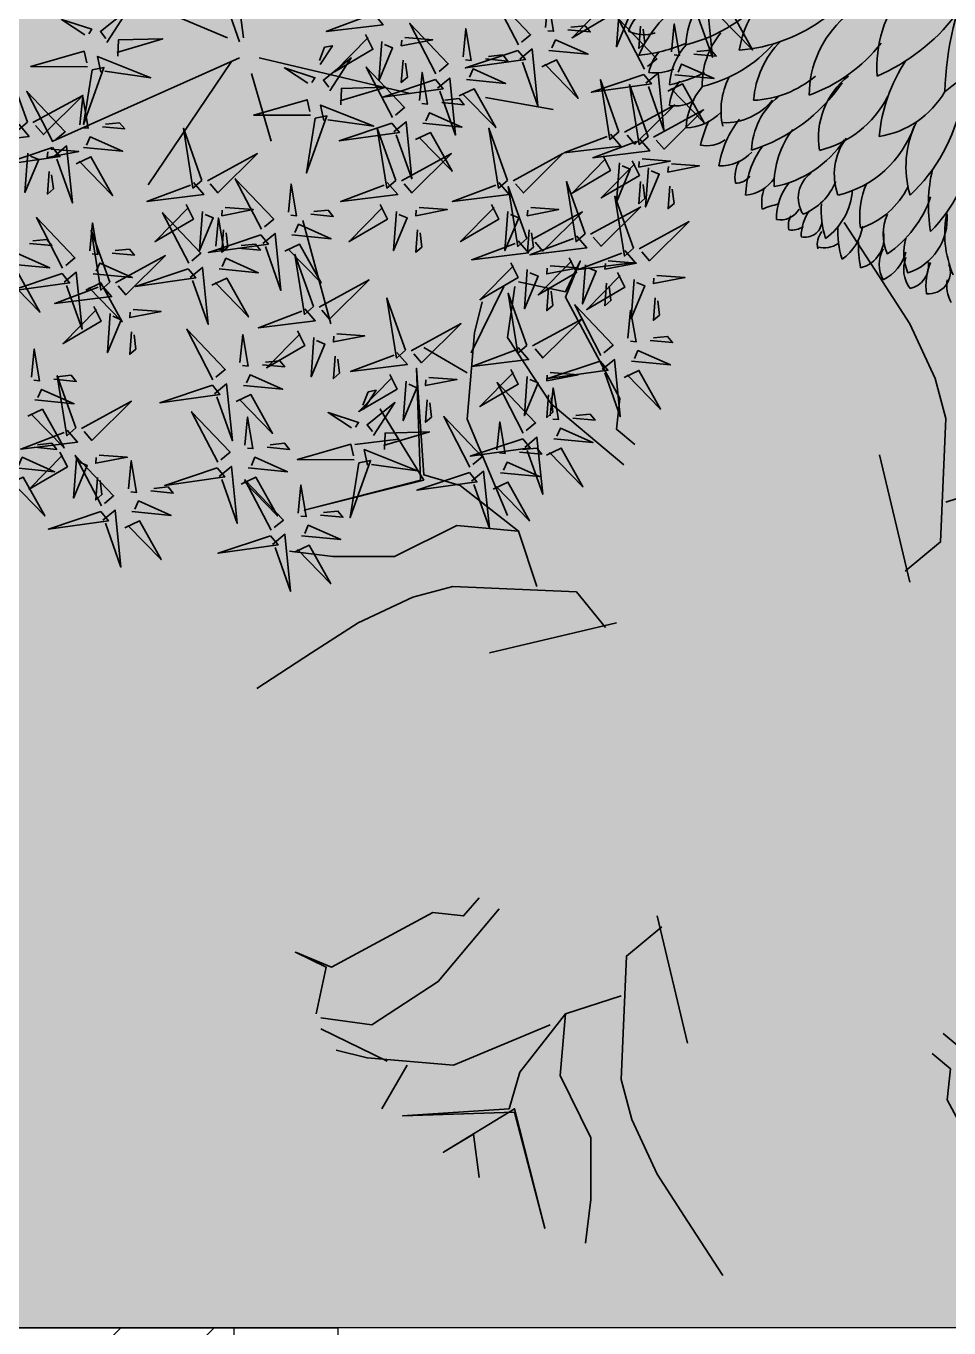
# Model space of a CAD drawing. Header units: millimetres. Extents: x 0 to 59560, y 0 to 21447.
# Drawn here: x 20269 to 20713, y 8582 to 9210 of the extents above; entities that cross this region are included whole.
import ezdxf

# ---------------------------------------------------------------- set-up
doc = ezdxf.new("R2010")
doc.units = ezdxf.units.MM
doc.header["$LTSCALE"] = 150
doc.linetypes.add('DASHED', pattern=[0.75, 0.5, -0.25])
for name, color, linetype in [('ad-Elevation 10', 8, 'Continuous'), ('ad-Wall', 240, 'Continuous'), ('ad-Wall hatch', 8, 'Continuous')]:
    doc.layers.add(name, color=color, linetype=linetype)
doc.layers.add('ad-Landscape', color=7, linetype='Continuous', lineweight=35, true_color=0x007f00)
doc.layers.add('ad-Landscape 2', color=7, linetype='Continuous', lineweight=35, true_color=0x264c00)
doc.layers.add('ad-Primary Roof', color=5, linetype='Continuous', true_color=0x0000ff)
doc.layers.add('ad-Secondary Roof', color=6, linetype='Continuous', true_color=0xff00ff)

# ---------------------------------------------------------------- blocks, each defined once
blk = doc.blocks.new('$ZCDB_AUDIT_GENERATED_84B5')
at = {"layer": 'ad-Landscape'}
blk.add_line((-124.2, -652.6), (-157.7, -842.3), dxfattribs=at)
for points in [[(-1212, 689.6), (-1192.2, 648), (-1301.2, 587.1), (-1204.9, 680.9)], [(-1166.4, 669.3), (-1176.9, 559.2), (-1136.4, 650.5), (-1159.3, 660.7)], [(-1121.7, 544.2), (-1162.9, 523.5), (-1225.9, 631.2), (-1130.2, 536.9)], [(-1059.9, 523.7), (-1093.8, 494.6), (-1113.3, 654.4), (-1067.1, 532.2)], [(-1020.9, 635), (-1001.1, 593.4), (-1110, 532.6), (-1013.8, 626.4)], [(-910.8, 624.4), (-832.2, 616.8), (-921, 601.5), (-919.5, 617.3)], [(-1108, 616), (-1114, 553.1), (-1096.8, 567.3), (-1100.9, 607.4)], [(-975.2, 614.7), (-985.8, 504.7), (-945.3, 596), (-968.1, 606.1)], [(-1288.8, 429.3), (-1338.2, 576.9), (-1314.7, 408), (-1288.8, 429.3)], [(-1053.8, 499.5), (-907.2, 551.9), (-1075.6, 524.9), (-1053.8, 499.5)], [(-916.9, 561.5), (-922.9, 498.6), (-905.6, 512.8), (-909.7, 552.9)], [(-1273.1, 427.7), (-1131.2, 501.3), (-1244.7, 393.3), (-1266, 419.1)], [(-1141, 498.1), (-1251.3, 506.4), (-1159.2, 467.8), (-1149.5, 490.8)], [(-1055, 483.7), (-978.6, 343.4), (-1088.9, 454.6), (-1063.5, 476.4)], [(-1193.1, 438.6), (-1256.1, 443.4), (-1241.5, 426.4), (-1201.6, 431.4)], [(-1130.1, 433.9), (-1136.1, 355.2), (-1153.1, 443.6), (-1137.4, 442.4)], [(-1313.2, 423.7), (-1284.7, 389.2), (-1445, 373), (-1321.8, 416.6)], [(-1334.9, 362.3), (-1315.1, 320.7), (-1424, 259.8), (-1327.8, 353.7)], [(-1289.2, 342), (-1299.8, 231.9), (-1259.3, 323.3), (-1282.1, 333.4)], [(-1224.9, 351.7), (-1146.2, 344), (-1235, 328.8), (-1233.5, 344.6)], [(-1230.9, 288.8), (-1236.9, 225.9), (-1219.6, 240.1), (-1223.8, 280.1)], [(-933.9, 115.6), (-983.2, 263.3), (-959.7, 94.3), (-933.9, 115.6)], [(-1166, 102), (-1215.3, 249.6), (-1191.8, 80.7), (-1166, 102)], [(-1150.2, 100.5), (-1008.3, 174), (-1121.8, 66), (-1143.1, 91.9)], [(-958.2, 110.1), (-929.8, 75.6), (-1090, 59.3), (-966.8, 103)], [(-1357.1, -48), (-1406.5, 99.6), (-1382.9, -69.3), (-1357.1, -48)], [(-1190.3, 96.4), (-1161.9, 61.9), (-1322.1, 45.7), (-1198.9, 89.3)], [(-979.9, 48.7), (-960.1, 7.1), (-1069.1, -53.8), (-972.8, 40.1)], [(-869.9, 38), (-791.3, 30.4), (-880, 15.2), (-878.5, 30.9)], [(-548.2, 43.3), (-554.2, -19.6), (-537, -5.4), (-541.1, 34.7)], [(-1341.4, -49.5), (-1199.5, 24), (-1312.9, -84), (-1334.3, -58.1)], [(-1212, 35.1), (-1192.2, -6.5), (-1301.2, -67.4), (-1204.9, 26.4)], [(-1166.4, 14.8), (-1176.9, -95.3), (-1136.4, -4), (-1159.3, 6.1)], [(-1102, 24.4), (-1023.4, 16.8), (-1112.1, 1.6), (-1110.6, 17.3)], [(-934.3, 28.4), (-944.8, -81.7), (-904.3, 9.6), (-927.2, 19.8)], [(-875.9, -24.9), (-881.9, -87.8), (-864.7, -73.6), (-868.8, -33.5)], [(-718.6, -144.5), (-752.5, -173.6), (-772, -13.7), (-725.8, -136)], [(-1381.4, -53.6), (-1353, -88.1), (-1513.2, -104.3), (-1390.1, -60.7)], [(-1108, -38.5), (-1114, -101.4), (-1096.8, -87.2), (-1100.9, -47.1)], [(-780.4, -124), (-821.5, -144.7), (-884.6, -37), (-788.8, -131.3)], [(-556.7, -87.7), (-536.9, -129.3), (-645.8, -190.1), (-549.6, -96.3)], [(-1403.2, -114.9), (-1383.3, -156.5), (-1492.3, -217.4), (-1396.1, -123.6)], [(-1357.5, -135.2), (-1368, -245.3), (-1327.6, -154), (-1350.4, -143.9)], [(-1293.1, -125.6), (-1214.5, -133.2), (-1303.2, -148.4), (-1301.7, -132.7)], [(-1143.7, -283.2), (-1143, -123.3), (-1099.9, -274), (-1132.7, -280.9)], [(-712.5, -168.7), (-565.9, -116.3), (-734.3, -143.3), (-712.5, -168.7)], [(-799.7, -170.1), (-910, -161.8), (-817.9, -200.4), (-808.2, -177.3)], [(-1299.1, -188.5), (-1305.1, -251.4), (-1287.9, -237.2), (-1292, -197.1)], [(-1053.9, -275.7), (-1010.7, -209.6), (-1038.4, -295.3), (-1051.6, -286.6)], [(-713.7, -184.4), (-637.3, -324.8), (-747.6, -213.6), (-722.2, -191.7)], [(-851.8, -229.5), (-914.8, -224.8), (-900.2, -241.7), (-860.3, -236.8)], [(-788.8, -234.2), (-794.8, -313), (-811.8, -224.6), (-796, -225.8)], [(-1152.3, -296.4), (-1306, -271.7), (-1145.4, -329.2), (-1152.3, -296.4)], [(-841.4, -403.5), (-875.3, -432.7), (-894.8, -272.8), (-848.7, -395.1)], [(-1158.7, -320.6), (-1114.9, -311.4), (-1174.8, -460.8), (-1156.4, -331.5)], [(-1075.2, -337.2), (-982.6, -397.6), (-1044.7, -319.4), (-1064.3, -334.9)], [(-903.2, -383.1), (-944.4, -403.7), (-1007.5, -296), (-911.7, -390.3)], [(-1000.9, -310.2), (-948, -344.7), (-952.6, -322.9), (-990, -307.9)], [(-1114.4, -368.3), (-1068.3, -370), (-1064.9, -494.8), (-1103.4, -366)], [(-835.4, -427.8), (-688.8, -375.4), (-857.2, -402.4), (-835.4, -427.8)], [(-922.6, -429.1), (-1032.9, -420.9), (-940.7, -459.5), (-931.1, -436.4)], [(-1179.6, -607.1), (-1229, -459.4), (-1205.5, -628.4), (-1179.6, -607.1)], [(-836.6, -443.5), (-760.1, -583.9), (-870.5, -472.6), (-845, -450.8)], [(-974.6, -488.6), (-1037.7, -483.9), (-1023.1, -500.8), (-983.1, -495.9)], [(-911.6, -493.3), (-917.6, -572.1), (-934.7, -483.7), (-918.9, -484.8)], [(-1163.9, -608.6), (-1022, -535), (-1135.5, -643.1), (-1156.8, -617.2)], [(-425.4, -669.4), (-466.6, -690.1), (-529.7, -582.4), (-433.9, -676.7)], [(-119.8, -578.6), (-100, -620.2), (-209, -681), (-112.7, -587.2)], [(-1204, -612.6), (-1175.5, -647.1), (-1335.8, -663.4), (-1212.6, -619.7)], [(-1084.1, -757), (-1133.4, -609.4), (-1109.9, -778.4), (-1084.1, -757)], [(-827.8, -744.4), (-861.7, -773.6), (-881.2, -613.7), (-835.1, -736)], [(-527.4, -744.4), (-561.3, -773.6), (-580.8, -613.7), (-534.7, -736)], [(-74.2, -598.9), (-84.7, -708.9), (-44.2, -617.6), (-67, -607.5)], [(8.2, -743.4), (-41.2, -595.8), (-17.7, -764.7), (8.2, -743.4)], [(-9.8, -589.2), (68.8, -596.8), (-19.9, -612), (-18.4, -596.3)], [(-889.6, -724), (-930.8, -744.6), (-993.8, -636.9), (-898.1, -731.2)], [(-589.2, -724), (-630.4, -744.6), (-693.5, -636.9), (-597.7, -731.2)], [(-15.8, -652.1), (-21.8, -715), (-4.6, -700.8), (-8.7, -660.7)], [(-1225.7, -674), (-1205.9, -715.6), (-1314.8, -776.5), (-1218.6, -682.6)], [(-1180, -694.3), (-1190.5, -804.4), (-1150.1, -713.1), (-1172.9, -702.9)], [(-1115.6, -684.7), (-1037, -692.3), (-1125.7, -707.5), (-1124.2, -691.8)], [(-1068.3, -758.6), (-926.4, -685), (-1039.9, -793.1), (-1061.2, -767.2)], [(-357.5, -714.1), (-210.9, -661.7), (-379.3, -688.7), (-357.5, -714.1)], [(23.9, -744.9), (165.8, -671.4), (52.3, -779.4), (31, -753.6)], [(-821.7, -768.6), (-675.1, -716.3), (-843.5, -743.3), (-821.7, -768.6)], [(-444.7, -715.5), (-555, -707.2), (-462.9, -745.8), (-453.2, -722.8)], [(-521.3, -768.6), (-374.8, -716.3), (-543.2, -743.3), (-521.3, -768.6)], [(-358.7, -729.9), (-282.3, -870.2), (-392.6, -759), (-367.2, -737.1)], [(-1108.4, -762.6), (-1079.9, -797.1), (-1240.2, -813.4), (-1117, -769.7)], [(-1121.6, -747.6), (-1127.7, -810.5), (-1110.4, -796.3), (-1114.5, -756.2)], [(-908.9, -770), (-1019.2, -761.8), (-927.1, -800.3), (-917.4, -777.3)], [(-608.6, -770), (-718.8, -761.8), (-626.7, -800.3), (-617.1, -777.3)], [(-16.2, -749), (12.3, -783.5), (-148, -799.7), (-24.8, -756.1)], [(-822.9, -784.4), (-746.5, -924.8), (-856.8, -813.5), (-831.4, -791.7)], [(-575.6, -887.6), (-616.8, -908.3), (-679.8, -800.6), (-584, -894.9)], [(-513.8, -908.1), (-547.7, -937.2), (-567.2, -777.3), (-521, -899.6)], [(-496.8, -774.9), (-559.8, -770.2), (-545.3, -787.1), (-505.3, -782.2)], [(-522.5, -784.4), (-446.1, -924.8), (-556.4, -813.5), (-531, -791.7)], [(-433.8, -779.7), (-439.8, -858.4), (-456.8, -770), (-441.1, -771.2)], [(-1130.1, -824), (-1110.3, -865.6), (-1219.3, -926.5), (-1123, -832.6)], [(-1020.1, -834.7), (-941.4, -842.3), (-1030.2, -857.5), (-1028.7, -841.8)], [(-961, -829.5), (-1024, -824.8), (-1009.5, -841.7), (-969.5, -836.8)], [(-898, -834.2), (-904, -913), (-921, -824.6), (-905.3, -825.7)], [(-865.6, -975.2), (-915, -827.6), (-891.5, -996.5), (-865.6, -975.2)], [(-660.6, -829.5), (-723.6, -824.8), (-709.1, -841.7), (-669.1, -836.8)], [(-597.6, -834.2), (-603.6, -913), (-620.7, -824.6), (-604.9, -825.7)], [(-37.9, -810.4), (-18.1, -852), (-127, -912.8), (-30.8, -819)], [(7.8, -830.7), (-2.8, -940.7), (37.7, -849.4), (14.9, -839.3)], [(72.2, -821), (150.8, -828.6), (62, -843.8), (63.5, -828.1)], [(-1084.5, -844.3), (-1095, -954.4), (-1054.5, -863.1), (-1077.3, -852.9)], [(-227.1, -1003.5), (-261, -1032.7), (-280.5, -872.8), (-234.3, -995)], [(-1026.1, -897.6), (-1032.1, -960.5), (-1014.9, -946.3), (-1019, -906.2)], [(-849.9, -976.7), (-708, -903.2), (-821.4, -1011.2), (-842.8, -985.4)], [(-554.7, -1044.4), (-588.6, -1073.6), (-608.1, -913.7), (-562, -1036)], [(-507.7, -932.3), (-361.1, -879.9), (-529.5, -906.9), (-507.7, -932.3)], [(-288.9, -983), (-330, -1003.7), (-393.1, -896), (-297.3, -990.3)], [(148, -983), (106.8, -1003.7), (43.8, -896), (139.5, -990.3)], [(66.1, -883.9), (60.1, -946.8), (77.4, -932.6), (73.3, -892.5)], [(-616.5, -1023.9), (-657.7, -1044.6), (-720.8, -936.9), (-625, -1031.2)], [(-594.9, -933.7), (-705.2, -925.4), (-613.1, -964), (-603.4, -940.9)], [(-508.9, -948), (-432.5, -1088.4), (-542.8, -977.2), (-517.4, -955.3)], [(-60.1, -1097.9), (-109.5, -950.3), (-85.9, -1119.2), (-60.1, -1097.9)], [(-889.9, -980.8), (-861.5, -1015.3), (-1021.7, -1031.5), (-898.6, -987.9)], [(-647, -993.1), (-710, -988.4), (-695.4, -1005.3), (-655.5, -1000.4)], [(-584, -997.8), (-590, -1076.6), (-607, -988.2), (-591.3, -989.4)], [(-302.5, -1064.9), (-343.7, -1085.5), (-406.8, -977.8), (-311, -1072.1)], [(-240.7, -1085.3), (-274.6, -1114.5), (-294.1, -954.6), (-248, -1076.9)], [(-221, -1027.7), (-74.4, -975.4), (-242.8, -1002.3), (-221, -1027.7)], [(-548.6, -1068.6), (-402.1, -1016.3), (-570.5, -1043.2), (-548.6, -1068.6)], [(-308.2, -1029.1), (-418.5, -1020.8), (-326.4, -1059.4), (-316.7, -1036.4)], [(128.7, -1029.1), (18.4, -1020.8), (110.5, -1059.4), (120.2, -1036.4)], [(-911.7, -1042.2), (-891.9, -1083.8), (-1000.8, -1144.6), (-904.6, -1050.8)], [(-801.6, -1052.8), (-723, -1060.4), (-811.7, -1075.7), (-810.2, -1059.9)], [(-635.9, -1070), (-746.1, -1061.7), (-654, -1100.3), (-644.4, -1077.3)], [(-234.6, -1109.5), (-88.1, -1057.2), (-256.5, -1084.1), (-234.6, -1109.5)], [(-222.2, -1043.5), (-145.8, -1183.9), (-256.1, -1072.6), (-230.7, -1050.8)], [(-44.4, -1099.5), (97.5, -1025.9), (-15.9, -1134), (-37.3, -1108.1)], [(-866, -1062.5), (-876.5, -1172.5), (-836.1, -1081.2), (-858.9, -1071.1)], [(-549.8, -1084.4), (-473.4, -1224.8), (-583.8, -1113.5), (-558.3, -1091.7)], [(-360.3, -1088.6), (-423.3, -1083.8), (-408.7, -1100.8), (-368.8, -1095.8)], [(-297.3, -1093.3), (-303.3, -1172), (-320.3, -1083.6), (-304.5, -1084.8)], [(76.6, -1088.6), (13.6, -1083.8), (28.1, -1100.8), (68.1, -1095.8)], [(-807.6, -1115.7), (-813.6, -1178.6), (-796.4, -1164.4), (-800.5, -1124.4)], [(-687.9, -1129.5), (-751, -1124.7), (-736.4, -1141.7), (-696.4, -1136.8)], [(-624.9, -1134.2), (-630.9, -1213), (-648, -1124.6), (-632.2, -1125.7)], [(-321.9, -1110.9), (-432.1, -1102.7), (-340, -1141.2), (-330.3, -1118.2)], [(-235.8, -1125.3), (-159.4, -1265.7), (-269.7, -1154.4), (-244.3, -1132.6)], [(-84.4, -1103.5), (-56, -1138), (-216.2, -1154.2), (-93.1, -1110.6)], [(-373.9, -1170.4), (-436.9, -1165.7), (-422.4, -1182.6), (-382.4, -1177.7)], [(-310.9, -1175.1), (-316.9, -1253.9), (-334, -1165.5), (-318.2, -1166.6)], [(-106.2, -1164.9), (-86.3, -1206.5), (-195.3, -1267.4), (-99.1, -1173.5)], [(-60.5, -1185.2), (-71, -1295.3), (-30.6, -1204), (-53.4, -1193.8)], [(3.9, -1175.6), (82.5, -1183.2), (-6.2, -1198.4), (-4.7, -1182.7)], [(120.3, -1239.9), (148.8, -1274.4), (-11.4, -1290.6), (111.7, -1247)], [(-2.1, -1238.5), (-8.1, -1301.4), (9.1, -1287.1), (5, -1247.1)], [(98.6, -1301.3), (118.4, -1342.9), (9.5, -1403.7), (105.7, -1309.9)]]:
    blk.add_lwpolyline(points, dxfattribs=at)
at = {"layer": 'ad-Landscape 2'}
for p, q in [((43.5, 73), (278.2, 631.2)), ((-12.4, 39.5), (-247.1, 564.2)), ((-23.6, 61.9), (-370, 296.3)), ((32.3, 39.5), (390, 162.3)), ((43.5, 28.4), (300.5, 61.9)), ((-57.1, 6), (-247.1, -49.8)), ((-12.4, -16.3), (-113, -440.5)), ((-470.6, -139.1), (-761.2, -217.2))]:
    blk.add_line(p, q, dxfattribs=at)
for points in [[(-199.8, 660.1), (-233.7, 630.9), (-253.2, 790.8), (-207, 668.5)], [(-638.6, 703.2), (-618.8, 661.6), (-727.8, 600.7), (-631.5, 694.6)], [(-264.9, 565.6), (-314.3, 713.2), (-290.7, 544.3), (-264.9, 565.6)], [(-619.9, 538.4), (-669.2, 686), (-645.7, 517), (-619.9, 538.4)], [(-593, 682.9), (-603.5, 572.8), (-563, 664.1), (-585.9, 674.3)], [(-193.7, 635.8), (-47.1, 688.2), (-215.5, 661.2), (-193.7, 635.8)], [(-534.6, 629.7), (-540.6, 566.8), (-523.4, 581), (-527.5, 621)], [(-280.9, 634.5), (-391.2, 642.7), (-299.1, 604.1), (-289.4, 627.2)], [(-249.2, 564.1), (-107.3, 637.7), (-220.7, 529.6), (-242.1, 555.5)], [(-37.8, 466.8), (-37.2, 626.6), (5.9, 476), (-26.9, 469.1)], [(-604.1, 536.8), (-462.2, 610.4), (-575.7, 502.3), (-597, 528.2)], [(-194.9, 620.1), (-118.4, 479.7), (-228.8, 591), (-203.4, 612.8)], [(-650.3, 428.2), (-684.2, 399.1), (-703.7, 559), (-657.6, 436.7)], [(-289.2, 560), (-260.8, 525.6), (-421, 509.3), (-297.8, 552.9)], [(-333, 575), (-396, 579.7), (-381.4, 562.8), (-341.5, 567.7)], [(-270, 570.3), (-276, 491.5), (-293, 579.9), (-277.2, 578.7)], [(-712.1, 448.7), (-753.3, 428.1), (-816.4, 535.7), (-720.6, 441.4)], [(-644.2, 532.8), (-615.8, 498.3), (-776, 482), (-652.8, 525.7)], [(52, 474.3), (95.2, 540.4), (67.5, 454.7), (54.3, 463.3)], [(-311, 498.7), (-291.1, 457.1), (-400.1, 396.2), (-303.9, 490)], [(-265.3, 478.4), (-275.8, 368.3), (-235.4, 459.6), (-258.2, 469.8)], [(-200.9, 488), (-122.3, 480.4), (-211, 465.2), (-209.5, 480.9)], [(-46.5, 453.6), (-200.1, 478.3), (-39.6, 420.8), (-46.5, 453.6)], [(-665.9, 471.4), (-646.1, 429.8), (-755.1, 368.9), (-658.8, 462.8)], [(-644.2, 404), (-497.6, 456.4), (-666, 429.4), (-644.2, 404)], [(-620.3, 451.1), (-630.8, 341), (-590.3, 432.3), (-613.2, 442.5)], [(-555.9, 460.7), (-477.3, 453.1), (-566, 437.9), (-564.5, 453.6)], [(-731.5, 402.7), (-841.7, 410.9), (-749.6, 372.3), (-739.9, 395.4)], [(-206.9, 425.1), (-212.9, 362.2), (-195.7, 376.4), (-199.8, 416.5)], [(-52.8, 429.4), (-9, 438.6), (-69, 289.1), (-50.5, 418.5)], [(30.7, 412.7), (123.3, 352.4), (61.2, 430.6), (41.6, 415)], [(-645.4, 388.3), (-569, 247.9), (-679.3, 359.1), (-653.9, 381)], [(-561.9, 397.8), (-567.9, 334.9), (-550.7, 349.1), (-554.8, 389.2)], [(-8.5, 381.7), (37.5, 380), (40.9, 255.2), (2.4, 384)], [(-783.5, 343.2), (-846.5, 347.9), (-832, 331), (-792, 335.9)], [(-720.5, 338.5), (-726.5, 259.7), (-743.5, 348.1), (-727.8, 346.9)], [(-606.2, 183.8), (-655.6, 331.4), (-632, 162.5), (-606.2, 183.8)], [(-363.6, 169.2), (-397.5, 140), (-417, 299.9), (-370.9, 177.6)], [(-425.4, 189.6), (-466.6, 169), (-529.7, 276.7), (-433.9, 182.4)], [(-590.5, 182.3), (-448.6, 255.9), (-562, 147.8), (-583.4, 173.7)], [(-918.2, 114.1), (-776.2, 187.7), (-889.7, 79.6), (-911, 105.5)], [(-357.5, 145), (-210.9, 197.3), (-379.3, 170.3), (-357.5, 145)], [(-630.5, 178.2), (-602.1, 143.7), (-762.3, 127.5), (-639.2, 171.1)], [(-444.7, 143.6), (-555, 151.8), (-462.9, 113.3), (-453.2, 136.3)], [(-652.3, 116.9), (-632.5, 75.3), (-741.4, 14.4), (-645.2, 108.2)], [(-510.6, -20.7), (-560, 126.9), (-536.5, -42), (-510.6, -20.7)], [(-358.7, 129.2), (-282.3, -11.2), (-392.6, 100.1), (-367.2, 121.9)], [(-606.6, 96.6), (-617.1, -13.5), (-576.7, 77.8), (-599.5, 88)], [(-496.8, 84.1), (-559.8, 88.8), (-545.3, 71.9), (-505.3, 76.8)], [(-542.2, 106.2), (-463.6, 98.6), (-552.3, 83.4), (-550.8, 99.1)], [(-433.8, 79.4), (-439.8, 0.6), (-456.8, 89), (-441.1, 87.9)], [(-494.9, -22.2), (-353, 51.3), (-466.5, -56.7), (-487.8, -30.9)], [(-535, -26.3), (-506.5, -60.8), (-666.8, -77), (-543.6, -33.4)], [(-174.3, -160.5), (-173.7, -0.6), (-130.6, -151.3), (-163.4, -158.2)], [(-511, -108), (-521.6, -218), (-481.1, -126.7), (-503.9, -116.6)], [(-446.7, -98.3), (-368, -105.9), (-456.8, -121.2), (-455.3, -105.4)], [(-84.5, -153), (-41.3, -86.9), (-69, -172.5), (-82.2, -163.9)], [(-452.7, -161.2), (-458.7, -224.1), (-441.4, -209.9), (-445.5, -169.8)], [(-183, -173.7), (-336.7, -149), (-176.1, -206.5), (-183, -173.7)], [(-189.3, -197.8), (-145.6, -188.6), (-205.5, -338.1), (-187, -208.8)], [(-105.9, -214.5), (-13.2, -274.9), (-75.4, -196.7), (-94.9, -212.2)], [(-31.6, -187.5), (21.3, -222), (16.7, -200.1), (-20.7, -185.2)], [(114.3, -335.4), (80.4, -364.5), (60.9, -204.6), (107, -326.9)], [(-363.6, -376.3), (-397.5, -405.4), (-417, -245.5), (-370.9, -367.8)], [(-196.6, -388.9), (-246, -241.3), (-222.5, -410.2), (-196.6, -388.9)], [(-145, -245.6), (-99, -247.3), (-95.6, -372), (-134.1, -243.3)], [(52.5, -314.9), (11.3, -335.6), (-51.8, -227.9), (44, -322.2)], [(-425.4, -355.8), (-466.6, -376.5), (-529.7, -268.8), (-433.9, -363.1)], [(-180.9, -390.4), (-39, -316.9), (-152.5, -424.9), (-173.8, -399)], [(-357.5, -400.5), (-210.9, -348.1), (-379.3, -375.1), (-357.5, -400.5)], [(-73.8, -511.6), (-123.1, -364), (-99.6, -532.9), (-73.8, -511.6)], [(33.1, -361), (-77.2, -352.7), (14.9, -391.3), (24.6, -368.2)], [(-444.7, -401.9), (-555, -393.6), (-462.9, -432.2), (-453.2, -409.1)], [(-221, -394.5), (-192.5, -429), (-352.8, -445.2), (-229.6, -401.6)], [(-358.7, -416.2), (-282.3, -556.6), (-392.6, -445.4), (-367.2, -423.5)], [(-19, -420.4), (-82, -415.7), (-67.4, -432.6), (-27.4, -427.7)], [(44, -425.1), (38, -503.9), (21, -415.5), (36.8, -416.7)], [(-496.8, -461.3), (-559.8, -456.6), (-545.3, -473.5), (-505.3, -468.6)], [(-433.8, -466), (-439.8, -544.8), (-456.8, -456.4), (-441.1, -457.6)], [(-242.7, -455.8), (-222.9, -497.4), (-331.8, -558.3), (-235.6, -464.5)], [(-132.6, -466.5), (-54, -474.1), (-142.8, -489.3), (-141.3, -473.6)], [(-58, -513.1), (83.9, -439.6), (-29.6, -547.6), (-50.9, -521.7)], [(-197, -476.1), (-207.5, -586.2), (-167.1, -494.9), (-189.9, -484.8)], [(-98.1, -517.2), (-69.7, -551.7), (-229.9, -567.9), (-106.7, -524.3)], [(-138.6, -529.4), (-144.7, -592.3), (-127.4, -578.1), (-131.5, -538)], [(-363.6, -689.9), (-397.5, -719), (-417, -559.2), (-370.9, -681.4)]]:
    blk.add_lwpolyline(points, dxfattribs=at)
blk = doc.blocks.new('$ZCDB_AUDIT_GENERATED_873B')
at = {"layer": 'ad-Landscape'}
for points in [[(359.91, 366.46, 35.98, 14.39, 0), (421.22, 431.54, 14.39, 0.72, 0), (487.37, 441.94, 0, 0, 0), (448, 441.94, 0, 0, 0), (472.53, 524.19, 0, 0, 0), (467.69, 541.37, 0, 0, 0), (379.6, 599.67, 0, 0, 0), (404.12, 579.33, 0, 0, 0), (359.91, 575.71, 0, 0, 0), (404.12, 579.33, 0, 0, 0), (467.69, 541.37, 0, 0, 0), (433.48, 648.03, 0, 0, 0), (482.53, 692.32, 0, 0, 0), (430.9, 648.03, 0, 0, 0), (418.64, 692.32, 0, 0, 0), (426.06, 713.11, 0, 0, 0), (413.8, 692.32, 0, 0, 0), (372.17, 716.27, 0, 0, 0), (413.8, 692.32, 0, 0, 0), (323.13, 719.89, 0, 0, 0)], [(353.42, 359.91, 35.98, 14.39, 0), (288.34, 421.22, 14.39, 0.72, 0), (277.95, 487.37, 0, 0, 0), (277.95, 448, 0, 0, 0), (195.69, 472.53, 0, 0, 0), (178.52, 467.69, 0, 0, 0), (120.22, 379.6, 0, 0, 0), (140.56, 404.12, 0, 0, 0), (144.17, 359.91, 0, 0, 0), (140.56, 404.12, 0, 0, 0), (178.52, 467.69, 0, 0, 0), (71.86, 433.48, 0, 0, 0), (27.57, 482.53, 0, 0, 0), (71.86, 430.9, 0, 0, 0), (27.57, 418.64, 0, 0, 0), (6.78, 426.06, 0, 0, 0), (27.57, 413.8, 0, 0, 0), (3.62, 372.17, 0, 0, 0), (27.57, 413.8, 0, 0, 0), (0, 323.13, 0, 0, 0)], [(366.46, 359.97, 35.98, 14.39, 0), (431.54, 298.66, 14.39, 0.72, 0), (441.94, 232.52, 0, 0, 0), (441.94, 271.88, 0, 0, 0), (524.19, 247.36, 0, 0, 0), (541.37, 252.2, 0, 0, 0), (599.67, 340.29, 0, 0, 0), (579.33, 315.77, 0, 0, 0), (575.71, 359.97, 0, 0, 0), (579.33, 315.77, 0, 0, 0), (541.37, 252.2, 0, 0, 0), (648.03, 286.4, 0, 0, 0), (692.32, 237.36, 0, 0, 0), (648.03, 288.98, 0, 0, 0), (692.32, 301.25, 0, 0, 0), (713.11, 293.82, 0, 0, 0), (692.32, 306.09, 0, 0, 0), (716.27, 347.71, 0, 0, 0), (692.32, 306.09, 0, 0, 0), (719.89, 396.76, 0, 0, 0)], [(359.97, 353.42, 35.98, 14.39, 0), (298.66, 288.34, 14.39, 0.72, 0), (232.52, 277.95, 0, 0, 0), (271.88, 277.95, 0, 0, 0), (247.36, 195.69, 0, 0, 0), (252.2, 178.52, 0, 0, 0), (340.29, 120.22, 0, 0, 0), (315.77, 140.56, 0, 0, 0), (359.97, 144.17, 0, 0, 0), (315.77, 140.56, 0, 0, 0), (252.2, 178.52, 0, 0, 0), (286.4, 71.86, 0, 0, 0), (237.36, 27.57, 0, 0, 0), (288.98, 71.86, 0, 0, 0), (301.25, 27.57, 0, 0, 0), (293.82, 6.78, 0, 0, 0), (306.09, 27.57, 0, 0, 0), (347.71, 3.62, 0, 0, 0), (306.09, 27.57, 0, 0, 0), (396.76, 0, 0, 0, 0)]]:
    blk.add_lwpolyline(points, format="xyseb", dxfattribs=at)
for points in [[(168.12, 467.69), (127, 516.73), (82.25, 546.1), (47.91, 541.26)], [(154.57, 460.26), (144.17, 472.53), (123.38, 470.27), (55.14, 507.05), (30.73, 497.05), (51.52, 507.05), (44.74, 538.67)], [(526.41, 469.51), (538.67, 507.02), (580.3, 510.63), (622.25, 489.84), (663.87, 489.84), (693.24, 493.46)], [(479.95, 441.94), (499.63, 465.89), (582.88, 469.51), (609.99, 462.28), (646.77, 445.1), (678.39, 424.76), (715.18, 400.81)], [(472.53, 445.1), (558.36, 424.76)], [(239.94, 277.95), (220.25, 253.99), (137, 250.38), (109.9, 257.61), (73.11, 274.78), (41.49, 295.12), (4.71, 319.07)], [(247.36, 274.78), (161.53, 295.12)], [(565.32, 259.62), (575.71, 247.36), (596.5, 249.62), (664.75, 212.83), (689.15, 222.84), (668.36, 212.83), (675.14, 181.21)], [(193.47, 250.38), (181.21, 212.87), (139.59, 209.25), (97.64, 230.04), (56.01, 230.04), (26.65, 226.43)], [(445.1, 247.36), (424.76, 161.53)], [(551.76, 252.2), (592.89, 203.15), (637.63, 173.79), (671.98, 178.63)], [(441.94, 239.94), (465.89, 220.25), (469.51, 137), (462.28, 109.9), (445.1, 73.12), (424.76, 41.49), (400.81, 4.71)], [(181.21, 212.87), (141.84, 182.13), (117.32, 174.9), (112.48, 103.04), (115.06, 178.52), (36.65, 198.86), (117.32, 178.52), (87.96, 130.61), (100.22, 150.95), (70.86, 154.57)], [(173.79, 202.47), (146.68, 137.39), (151.52, 79.09), (156.69, 58.3)], [(469.51, 193.47), (507.02, 181.21), (510.63, 139.59), (489.84, 97.64), (489.84, 56.01), (493.46, 26.65)], [(507.02, 181.21), (537.75, 141.84), (544.98, 117.32), (616.84, 112.48), (541.37, 115.06), (521.03, 36.65), (541.37, 117.32), (589.27, 87.96), (568.93, 100.22), (565.32, 70.86)], [(252.2, 168.12), (203.15, 127), (173.79, 82.25), (178.63, 47.91)], [(517.41, 173.79), (582.49, 146.68), (640.79, 151.52), (661.58, 156.69)], [(627.24, 149.27), (671.98, 171.21)], [(259.62, 154.57), (247.36, 144.17), (249.62, 123.38), (212.83, 55.14), (222.84, 30.73), (212.83, 51.52), (181.21, 44.74)], [(613.68, 146.68), (630.85, 117.32)], [(146.68, 106.21), (117.32, 89.03)], [(149.27, 92.65), (171.21, 47.91)]]:
    blk.add_lwpolyline(points, dxfattribs=at)
blk = doc.blocks.new('$ZCDB_AUDIT_GENERATED_8766')
at = {"layer": 'ad-Landscape'}
for centre, radius, start, end in [((-1.452, 3.751), 0.311, 153.8191, 198.7871), ((-1.821, 3.599), 0.302, 36.3212, 72.6008), ((-1.692, 3.651), 0.41, 172.3277, 203.6108), ((-2.158, 3.355), 0.356, 46.8629, 80.3692), ((-2.444, 2.7), 1.205, 39.6176, 65.5256), ((-0.466, 3.951), 1.488, 185.9725, 202.7074), ((-2.106, 3.468), 0.289, 169.0778, 214.6406), ((-2.403, 3.194), 0.329, 46.2451, 87.6854), ((-2.239, 2.943), 0.581, 48.3364, 86.6749), ((-0.915, 3.796), 1.32, 191.9389, 206.2186), ((-2.622, 2.757), 0.621, 49.7759, 86.9333), ((-2.128, 3.396), 0.461, 182.3648, 225.5832), ((-0.488, 3.723), 1.408, 194.0868, 230.7518), ((-1.896, 2.617), 0.764, 47.3855, 86.8116), ((-2.458, 3.195), 0.289, 169.0778, 214.6406), ((-3.046, 2.005), 1.281, 66.1435, 76.2848), ((-1.014, 3.524), 1.242, 193.527, 228.3981), ((-2.208, 2.504), 0.73, 50.8151, 91.0506), ((-3.055, 2.232), 0.863, 51.0238, 81.3872), ((-2.554, 3.07), 0.372, 177.6019, 227.961), ((-2.436, 2.424), 0.643, 63.0761, 102.3855), ((-1.999, 3.032), 0.544, 178.2486, 230.6804), ((-3.025, 2.67), 0.274, 57.9754, 101.2662), ((-2.929, 2.933), 0.15, 177.4703, 233.8096), ((-0.442, 3.021), 1.463, 184.5397, 217.072), ((-2.026, 2.069), 0.846, 38.4928, 81.4291), ((-2.833, 2.887), 0.356, 186.207, 235.7181), ((-3.205, 2.09), 0.759, 53.8433, 88.585), ((-2.813, 2.152), 0.645, 39.1564, 87.7817), ((-1.329, 3.259), 1.53, 197.5905, 235.7456), ((-2.402, 1.959), 0.821, 45.1229, 85.9267), ((-1.447, 2.814), 0.898, 182.3009, 220.5076), ((-3.255, 2.307), 0.399, 70.941, 97.7273), ((-4.711, 2.181), 1.496, 14.5537, 20.4136), ((-3.218, 2.537), 0.186, 168.2362, 240.9945), ((-3.387, 2.087), 0.488, 50.8294, 91.5989), ((-2.167, 2.776), 0.96, 190.8581, 236.5506), ((-3.088, 1.801), 0.795, 52.4719, 91.5519), ((-3.325, 2.438), 0.17, 170.7137, 216.2765), ((-3.454, 2.302), 0.168, 59.8902, 103.1809), ((-3.41, 2.32), 0.148, 166.0967, 261.703), ((-3.547, 1.977), 0.379, 53.8191, 90.9542), ((-3.21, 2.109), 0.273, 35.3989, 122.1552), ((-2.867, 2.536), 0.525, 201.8257, 248.0281), ((-3.623, 2.031), 0.183, 51.1425, 102.0713), ((-3.413, 2.155), 0.239, 166.7548, 212.3176), ((-2.675, 1.508), 0.695, 38.2825, 99.3433), ((-1.894, 2.412), 0.921, 193.6684, 242.8823), ((-2.301, 1.358), 0.927, 41.7393, 89.8284), ((-0.957, 2.767), 1.425, 199.7331, 231.7721), ((-3.324, 1.386), 0.793, 85.5663, 108.0123), ((-3.104, 2.475), 0.573, 215.7635, 266.3734), ((-3.508, 1.218), 0.814, 86.7638, 107.5222), ((-3.394, 2.243), 0.437, 214.7848, 261.073), ((-3.002, 1.519), 0.544, 53.779, 109.798), ((-2.259, 2.257), 0.955, 193.7428, 250.7401), ((-3.646, 0.97), 0.879, 87.0026, 102.0734), ((-3.566, 1.894), 0.271, 193.6546, 282.449), ((-3.37, 1.133), 0.705, 65.6035, 98.753), ((-2.789, 2.062), 0.727, 198.6708, 243.797), ((-3.799, 1.387), 0.279, 60.3623, 119.6377), ((-3.602, 1.788), 0.37, 205.3637, 256.0362), ((-3.531, 1.186), 0.443, 66.5632, 113.4368), ((-2.813, 0.17), 1.503, 56.8668, 84.3747), ((-1.841, 1.801), 0.836, 189.3048, 239.3197), ((-2.053, 0.575), 1.111, 51.6498, 93.9516), ((-0.504, 2.388), 1.772, 203.4099, 232.0446), ((-2.872, 2.169), 1.015, 214.6416, 251.0624), ((-3.843, 1.163), 0.285, 68.3546, 126.7162), ((-3.806, 1.439), 0.213, 192.8534, 276.0686), ((-3.699, 1.02), 0.428, 72.4107, 114.4025), ((-3.393, 1.57), 0.508, 198.3657, 274.3629), ((-2.935, 0.536), 0.892, 63.9188, 106.3599), ((-2.07, 2.438), 1.53, 223.1553, 259.12), ((-3.867, 1.227), 0.193, 174.1867, 290.596), ((-3.99, 0.707), 0.544, 67.6458, 97.2834), ((-3.278, -0.198), 1.427, 76.9569, 99.2549), ((-2.521, 2.218), 1.411, 225.5947, 260.3414), ((-3.983, 0.753), 0.314, 81.5933, 119.1651), ((-3.529, 0.17), 0.914, 78.0173, 113.3144), ((-0.182, 2.617), 2.589, 216.3709, 243.6204), ((-2.355, -1.807), 2.891, 65.6741, 88.2579)]:
    blk.add_arc(centre, radius, start, end, dxfattribs=at)
blk = doc.blocks.new('zw$821')
at = {"layer": 'ad-Primary Roof', "linetype": 'DASHED', "ltscale": 2, "const_width": 40}
blk.add_lwpolyline([(16380, -5560), (16380, -8330)], dxfattribs=at)
at = {"layer": 'ad-Secondary Roof', "linetype": 'DASHED', "ltscale": 2, "const_width": 40}
for points in [[(16380, -8330), (12890, -11820), (16380, -15310)], [(16380, -15310), (18925, -15310), (18925, -8330), (16380, -8330)]]:
    blk.add_lwpolyline(points, dxfattribs=at)
blk = doc.blocks.new('$ZCDB_AUDIT_GENERATED_C7C9')
blk.add_wipeout([(0, 230), (1200, 230), (1200, 0), (0, 0)]).dxf.layer = 'ad-Elevation 10'
at = {"layer": 'ad-Elevation 10'}
blk.add_lwpolyline([(50, 0), (50, 230), (0, 230), (0, 0)], close=True, dxfattribs=at)
blk.add_lwpolyline([(1200, 0), (0, 0)], dxfattribs=at)
blk = doc.blocks.new('*U77')
blk.add_blockref('$ZCDB_AUDIT_GENERATED_C7C9', (0, 0))
blk = doc.blocks.new('zw$4CF3')
at = {"xscale": -1, "rotation": 179.9999999999996}
blk.add_blockref('*U77', (-2230, 4860), dxfattribs=at)

msp = doc.modelspace()

# ---------------------------------------------------------------- hatches: boundary and pattern name
at = {"transparency": 33554559}
h = msp.add_hatch(color=256, dxfattribs=at)
h.dxf.hatch_style = 1
h.set_gradient(color1=(153, 204, 0), color2=(63, 127, 0), tint=1, name='INVSPHERICAL')
h.paths.add_polyline_path([(20053.8, 8582.27), (22598.8, 8582.27), (22598.8, 12552.27), (20053.8, 12552.27)])
h = msp.add_hatch(dxfattribs=at)
h.set_pattern_fill('GRASS', color=74)
h.set_pattern_definition([(90, (-1077081.74, 678727.299), (-17.96051224, 17.96051224), [4.7625, -31.1585245]), (45, (-1077081.74, 678727.3), (-17.96051224, 17.96051224), [4.7625, -20.6375]), (135, (-1077081.74, 678727.3), (-17.96051224, -17.96051224), [4.7625, -20.6375])])
h.paths.add_polyline_path([(20053.8, 8582.27), (22598.8, 8582.27), (22598.8, 12552.27), (20053.8, 12552.27)])
at = {"layer": 'ad-Wall hatch'}
h = msp.add_hatch(dxfattribs=at)
h.set_pattern_fill('ANSI32', color=256, scale=10)
h.set_pattern_definition([(45, (4273.8, 3722.27), (-67.35192, 67.35192), []), (45, (4318.7, 3722.27), (-67.35192, 67.35192), [])])
h.paths.add_polyline_path([(18463.8, 8252.27), (18463.8, 8582.27), (9003.8, 8582.27), (9003.8, 8352.27), (9308.8, 8352.27), (9308.8, 7652.27), (9423.8, 7652.27), (9423.8, 8352.27), (12623.8, 8352.27), (12623.8, 6852.27), (11123.8, 6852.27), (11123.8, 6737.27), (12623.8, 6737.27), (12623.8, 3952.27), (9423.8, 3952.27), (9423.8, 6737.27), (10323.8, 6737.27), (10323.8, 6852.27), (9308.8, 6852.27), (9308.8, 3952.27), (4653.8, 3952.27), (4653.8, 8352.27), (8103.8, 8352.27), (8103.8, 8582.27), (7903.8, 8582.27), (7903.8, 12552.27), (8103.8, 12552.27), (8103.8, 12782.27), (4653.8, 12782.27), (4653.8, 17247.27), (9003.8, 17247.27), (9003.8, 14372.27), (10123.8, 14372.27), (10123.8, 14487.27), (9118.8, 14487.27), (9118.8, 17247.27), (11573.8, 17247.27), (11573.8, 14487.27), (10923.8, 14487.27), (10923.8, 14372.27), (11573.8, 14372.27), (11573.8, 12667.27), (9118.8, 12667.27), (9118.8, 13277.27), (9003.8, 13277.27), (9003.8, 12552.27), (13813.8, 12552.27), (13813.8, 12782.27), (13713.8, 12782.27), (13713.8, 13597.27), (13598.8, 13597.27), (13598.8, 12782.27), (11803.8, 12782.27), (11803.8, 17247.27), (13598.8, 17247.27), (13598.8, 14397.27), (13713.8, 14397.27), (13713.8, 17247.27), (17143.8, 17247.27), (17143.8, 12782.27), (14713.8, 12782.27), (14713.8, 12552.27), (17258.8, 12552.27), (17258.8, 17247.27), (22368.8, 17247.27), (22368.8, 14127.27), (22598.8, 14127.27), (22598.8, 17477.27), (4423.8, 17477.27), (4423.8, 12552.27), (7673.8, 12552.27), (7673.8, 8582.27), (4423.8, 8582.27), (4423.8, 3722.27), (12853.8, 3722.27), (12853.8, 8352.27), (18233.8, 8352.27), (18233.8, 8252.27)])
h.paths.add_polyline_path([(18463.8, 7402.27), (18233.8, 7402.27), (18233.8, 3722.27), (19163.8, 3722.27), (19163.8, 3952.27), (18463.8, 3952.27)])
h.paths.add_polyline_path([(20013.8, 3722.27), (22598.8, 3722.27), (22598.8, 8582.27), (20053.8, 8582.27), (20053.8, 12552.27), (22598.8, 12552.27), (22598.8, 12927.27), (22368.8, 12927.27), (22368.8, 12782.27), (19823.8, 12782.27), (19823.8, 8352.27), (22368.8, 8352.27), (22368.8, 3952.27), (20013.8, 3952.27)])

# ---------------------------------------------------------------- linework, layer by layer
at = {"layer": 'ad-Elevation 10'}
msp.add_lwpolyline([(20053.8, 8582.27), (22598.8, 8582.27), (22598.8, 12552.27), (20053.8, 12552.27)], close=True, dxfattribs=at)

# ---------------------------------------------------------------- block references
at = {"xscale": 54.36482949885743, "yscale": 54.36482949885743, "zscale": 54.36482949885743, "rotation": 90.00000000000017}
msp.add_blockref('$ZCDB_AUDIT_GENERATED_8766', (20770.18, 9301.44), dxfattribs=at)
at = {"layer": 'ad-Landscape', "linetype": 'Continuous', "xscale": 0.1713600815364864, "yscale": 0.1713600815364864, "zscale": 0.1713600815364864, "rotation": 90.00000000000014}
msp.add_blockref('$ZCDB_AUDIT_GENERATED_84B5', (20378.15, 9196.65), dxfattribs=at)
at = {"layer": 'ad-Landscape', "xscale": -0.7144563243118911, "yscale": 0.7144563243118911, "zscale": 0.7144563243118911, "rotation": 270}
msp.add_blockref('$ZCDB_AUDIT_GENERATED_873B', (20376.39, 8604.15), dxfattribs=at)

# ---------------------------------------------------------------- next in the draw order: block references
msp.add_blockref('zw$4CF3', (22598.8, 3722.27))

# ---------------------------------------------------------------- next in the draw order: linework, layer by layer
at = {"layer": 'ad-Wall'}
msp.add_lwpolyline([(20013.8, 3722.27), (22598.8, 3722.27), (22598.8, 8582.27), (20053.8, 8582.27), (20053.8, 12552.27), (22598.8, 12552.27), (22598.8, 12927.27), (22368.8, 12927.27), (22368.8, 12782.27), (19823.8, 12782.27), (19823.8, 8352.27), (22368.8, 8352.27), (22368.8, 3952.27), (20013.8, 3952.27)], close=True, dxfattribs=at)

# ---------------------------------------------------------------- next in the draw order: block references
msp.add_blockref('zw$821', (4273.8, 17512.27))

doc.saveas('drawing.dxf')
